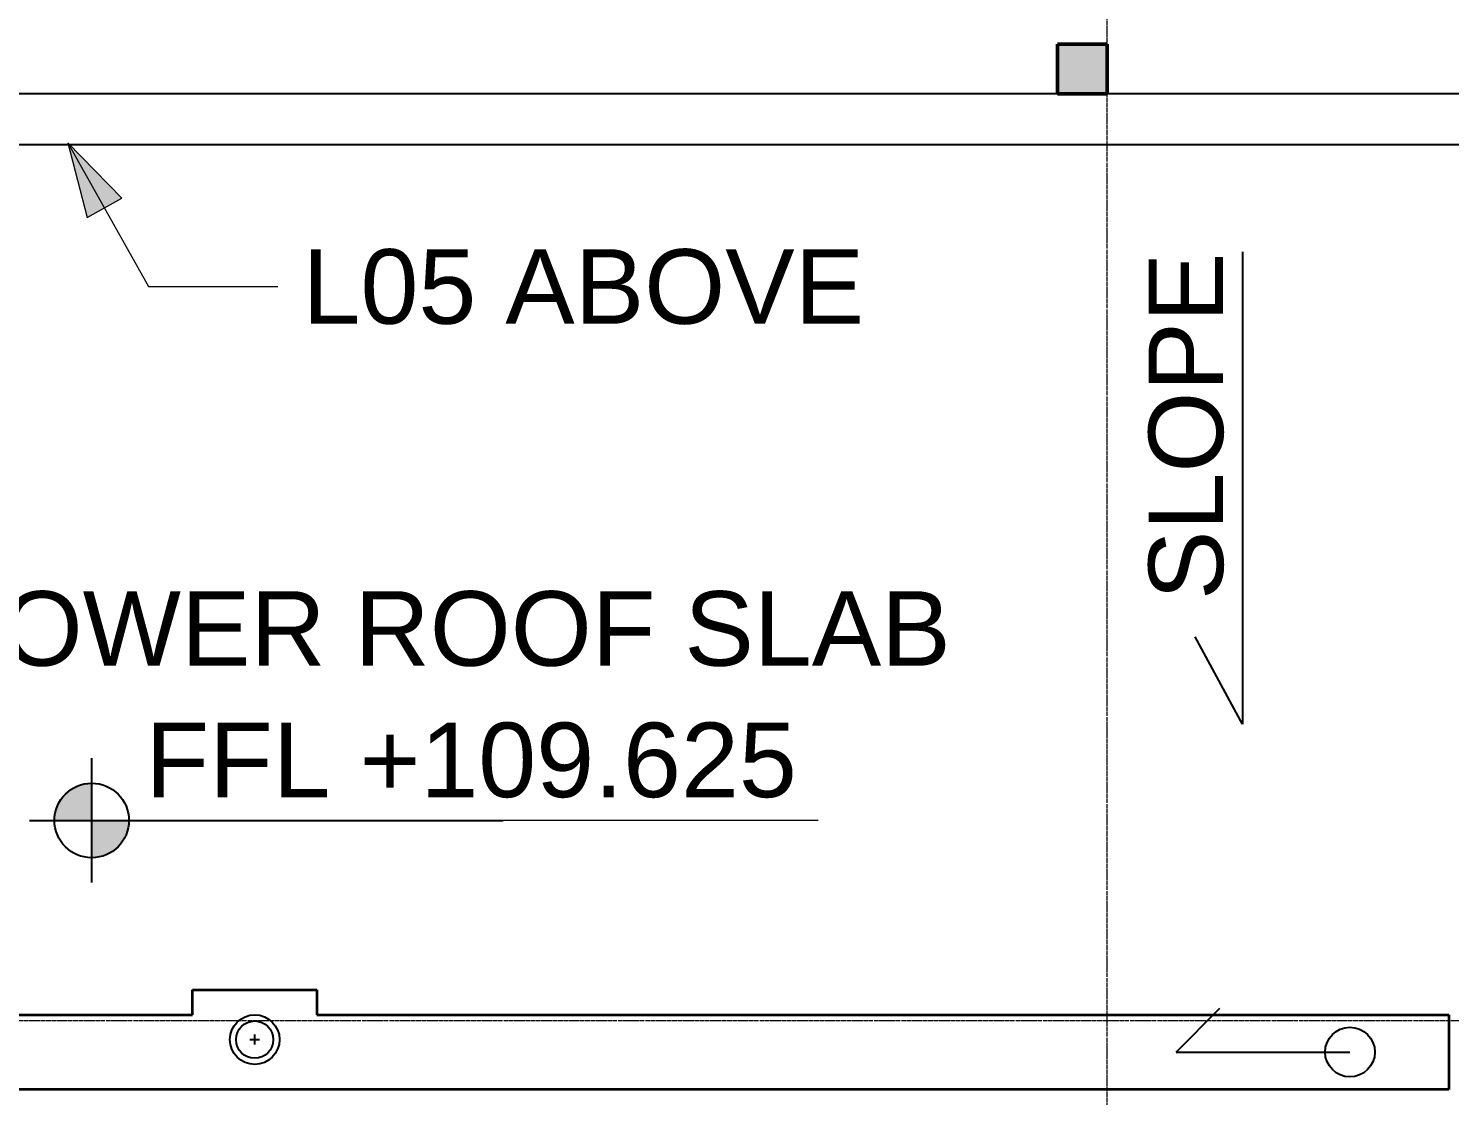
# Model space of a CAD drawing. Header units: millimetres. Extents: x -1379 to 1385823, y -4884429 to 548763.
# Drawn here: x 284199 to 289917, y -2315203 to -2310910 of the extents above; entities that cross this region are included whole.
import ezdxf

# ---------------------------------------------------------------- set-up
doc = ezdxf.new("R2010")
doc.units = ezdxf.units.MM
doc.linetypes.add('DPA_Grid _ Level 100', pattern=[10, 5.5, -1.6, 1.3, -1.6])
doc.linetypes.add('DPA_Overhead 100', pattern=[2.75, 1.75, -1])
for name, color, linetype, lineweight in [('A-ANNO-NOTE', 7, 'Continuous', 35), ('A-DETL-GENF', 7, 'Continuous', 35), ('A-DETL-MEDM', 7, 'Continuous', 50), ('A-DETL-THIN', 7, 'Continuous', 25), ('A-FLOR-E', 7, 'Continuous', 35), ('A-FLOR-OVHD', 7, 'DPA_Overhead 100', 25), ('G-ANNO-SPOR', 7, 'Continuous', 9), ('G-ANNO-TEXT', 7, 'Continuous', 9), ('S-GRID', 7, 'Continuous', 9)]:
    doc.layers.add(name, color=color, linetype=linetype, lineweight=lineweight)
doc.styles.add('Arial_2', font='arial.ttf', dxfattribs={"height": 3})

# ---------------------------------------------------------------- blocks, each defined once
blk = doc.blocks.new('Spot Elevations - Plan 100-639935-IV01 - LOWER ROOF LEVEL PLAN')
at = {"layer": 'A-ANNO-NOTE', "lineweight": 9}
h = blk.add_hatch(color=7, dxfattribs=at)
edge = h.paths.add_edge_path()
edge.add_arc((-9.052, 0), 1.5, 90, 180, ccw=False)
edge.add_line((-9.052, 1.5), (-9.052, 0))
edge.add_line((-9.052, 0), (-10.552, 0))
h = blk.add_hatch(color=7, dxfattribs=at)
edge = h.paths.add_edge_path()
edge.add_arc((-9.052, 0), 1.5, -90, 0, ccw=False)
edge.add_line((-9.052, -1.5), (-9.052, 0))
edge.add_line((-9.052, 0), (-7.552, 0))
at = {"layer": 'A-ANNO-NOTE', "color": 7, "lineweight": 25}
for p, q in [((-9.052, -2.5), (-9.052, 2.5)), ((-11.552, 0), (-6.552, 0)), ((-7.5, 0), (7.5, 0))]:
    blk.add_line(p, q, dxfattribs=at)
blk.add_circle((-9.052, 0), 1.5, dxfattribs=at)
blk = doc.blocks.new('AN_Symbol_Arrow Slope-seepage_short - Single-4543987-IV01 - LOWER ROOF LEVEL PLAN')
at = {"layer": 'A-ANNO-NOTE', "color": 7, "lineweight": 25}
for q in [(0, 0), (5.232, -1.768)]:
    blk.add_line((7, 0), q, dxfattribs=at)
blk.add_circle((0, 0), 1, dxfattribs=at)

msp = doc.modelspace()

# ---------------------------------------------------------------- hatches: boundary and pattern name
at = {"layer": 'A-DETL-GENF', "lineweight": 25}
h = msp.add_hatch(dxfattribs=at)
h.set_pattern_fill('FP_2', style=0, pattern_type=2)
h.set_pattern_definition([(50, (63773.17, 7357.75), (728.7365, -63.75582), [76.2, -838.2]), (355, (63773.2, 7357.75), (-140.97162, 764.2276), [60.96, -670.56]), (100.451, (63833.9, 7352.44), (587.77, 700.46675), [64.76, -712.36]), (46.184, (63773.2, 7560.95), (1084.31624, -168.17096), [114.3, -1257.3]), (96.636, (63863.5, 7546.9), (949.6099, 989.70985), [97.14, -1068.54]), (351.184, (63773.2, 7561), (949.62055, 989.70115), [91.44, -1005.84]), (21, (63874.77, 7510.15), (606.45787, -409.06057), [76.2, -838.2]), (326, (63874.8, 7510.15), (247.20834, 736.75292), [60.96, -670.56]), (71.451, (63925.3, 7476.06), (853.66825, 327.68547), [64.76, -712.36]), (37.5, (63773.17, 7357.75), (12.354693, 338.22012), [33.528, -628.904, 33.528, -647.192, -673.1]), (37.5, (63773.17, 7357.75), (12.354693, 338.22012), [-1343.152, 33.528, -639.572]), (7.5, (63773.17, 7357.75), (267.278874, 400.722127), [33.528, -354.584, 33.528, -613.664, -256.54]), (7.5, (63773.17, 7357.75), (267.278874, 400.722127), [-1035.304, 33.528, -223.012]), (327.5, (63546.6, 7357.75), (542.36333, -22.915345), [33.528, -220.472, 33.528, -758.952, -1051.56]), (327.5, (63546.6, 7357.75), (542.36333, -22.915345), [-1046.48, 33.528, -1018.032]), (317.5, (63445, 7357.75), (592.51696, 101.70711), [33.528, -296.672, 33.528, -492.76, -746.76]), (317.5, (63445, 7357.75), (592.51696, 101.70711), [-856.488, 33.528, -713.232])])
h.paths.add_polyline_path([(284039.6, -2311172.7), (284039.6, -2310972.7), (283839.6, -2310972.7), (283839.6, -2311172.7)])
h.paths.add_polyline_path([(281074.1, -2311172.7), (281139.6, -2311172.7), (281139.6, -2310972.7), (280939.6, -2310972.7), (280939.6, -2311172.7)])
h.paths.add_polyline_path([(288539.6, -2311172.7), (288539.6, -2310972.7), (288339.6, -2310972.7), (288339.6, -2311172.7)])
h.paths.add_polyline_path([(296999.6, -2311172.7), (296999.6, -2310972.7), (296799.6, -2310972.7), (296799.6, -2311172.7)])
h.paths.add_polyline_path([(292849.6, -2311172.7), (293049.6, -2311172.7), (293049.6, -2310972.7), (292849.6, -2310972.7)])
at = {"layer": 'G-ANNO-TEXT'}
msp.add_hatch(color=7, dxfattribs=at).paths.add_polyline_path([(284358.2, -2311370.1), (284435.1, -2311671), (284575.3, -2311592.2)])

# ---------------------------------------------------------------- linework, layer by layer
at = {"layer": 'A-DETL-MEDM', "color": 7}
for p, q in [((288339.6, -2310972.7), (288339.6, -2311172.7)), ((288539.6, -2310972.7), (288339.6, -2310972.7)), ((288539.6, -2311172.7), (288539.6, -2310972.7)), ((288339.6, -2311172.7), (288539.6, -2311172.7))]:
    msp.add_line(p, q, dxfattribs=at)
at = {"layer": 'A-DETL-THIN', "color": 7}
for p, q in [((289084.2, -2311809.1), (289084.2, -2313709.1)), ((289084.2, -2313709.1), (288894.1, -2313357.2)), ((285109.6, -2314997.7), (285109.6, -2314957.7)), ((285089.6, -2314977.7), (285129.6, -2314977.7))]:
    msp.add_line(p, q, dxfattribs=at)
for radius in [100, 75]:
    msp.add_circle((285109.6, -2314977.7), radius, dxfattribs=at)
at = {"layer": 'A-FLOR-E', "color": 7}
for p, q in [((284859.6, -2314877.7), (284859.6, -2314777.7)), ((284859.6, -2314777.7), (285359.6, -2314777.7)), ((285359.6, -2314777.7), (285359.6, -2314877.7)), ((281739.6, -2314877.7), (284859.6, -2314877.7)), ((285359.6, -2314877.7), (289914.6, -2314877.7)), ((289914.6, -2314877.7), (289914.6, -2315177.7)), ((289914.6, -2315177.7), (281239.6, -2315177.7))]:
    msp.add_line(p, q, dxfattribs=at)
at = {"layer": 'A-FLOR-OVHD', "color": 7}
for p, q in [((296799.6, -2311172.7), (281139.6, -2311172.7)), ((296799.6, -2311377.6), (281139.6, -2311377.6))]:
    msp.add_line(p, q, dxfattribs=at)
at = {"layer": 'G-ANNO-SPOR', "color": 7}
for q in [(285359.1, -2314096), (287376.9, -2314096)]:
    msp.add_line((287376.9, -2314096), q, dxfattribs=at)
at = {"layer": 'G-ANNO-TEXT', "color": 7}
for p, q in [((284358.2, -2311370.1), (284435.1, -2311671)), ((284575.3, -2311592.2), (284358.2, -2311370.1)), ((284358.2, -2311370.1), (284682.9, -2311947.9)), ((284435.1, -2311671), (284575.3, -2311592.2)), ((284682.9, -2311947.9), (285202.2, -2311947.9))]:
    msp.add_line(p, q, dxfattribs=at)
at = {"layer": 'S-GRID', "color": 7, "linetype": 'DPA_Grid _ Level 100'}
for p, q in [((288539.6, -2320165.5), (288539.6, -2292081.5)), ((310037.1, -2314902.7), (273056.2, -2314902.7))]:
    msp.add_line(p, q, dxfattribs=at)

# ---------------------------------------------------------------- block references
at = {"layer": 'A-ANNO-NOTE', "color": 7, "lineweight": 25, "xscale": 99.99999999999993, "yscale": 99.99999999999993, "zscale": 99.99999999999993}
msp.add_blockref('Spot Elevations - Plan 100-639935-IV01 - LOWER ROOF LEVEL PLAN', (285359.1, -2314096), dxfattribs=at)
at = {"layer": 'A-ANNO-NOTE', "color": 7, "lineweight": 25, "xscale": 100, "yscale": 100, "zscale": 100, "rotation": 180}
msp.add_blockref('AN_Symbol_Arrow Slope-seepage_short - Single-4543987-IV01 - LOWER ROOF LEVEL PLAN', (289516.5, -2315027.7), dxfattribs=at)

# ---------------------------------------------------------------- texts
at = {"layer": 'G-ANNO-SPOR', "color": 7, "insert": (284670.1, -2313702.3), "char_height": 300, "width": 3132.777, "attachment_point": 1, "line_spacing_factor": 0.941778, "style": 'Arial_2'}
msp.add_mtext('FFL +109.625', dxfattribs=at)
at = {"layer": 'G-ANNO-TEXT', "color": 7, "char_height": 300, "attachment_point": 1, "style": 'Arial_2'}
for s, insert, width in [('L05 ABOVE', (285302.2, -2311797.9), 2789.872), ('LOWER ROOF SLAB', (283858.5, -2313173.6), 5010.547)]:
    msp.add_mtext(s, dxfattribs=dict(at, insert=insert, width=width))
at = {"layer": 'G-ANNO-TEXT', "color": 7, "insert": (288706.1, -2313209.3), "char_height": 300, "width": 1723.628, "attachment_point": 1, "rotation": 90, "style": 'Arial_2'}
msp.add_mtext('SLOPE', dxfattribs=at)

doc.saveas('drawing.dxf')
